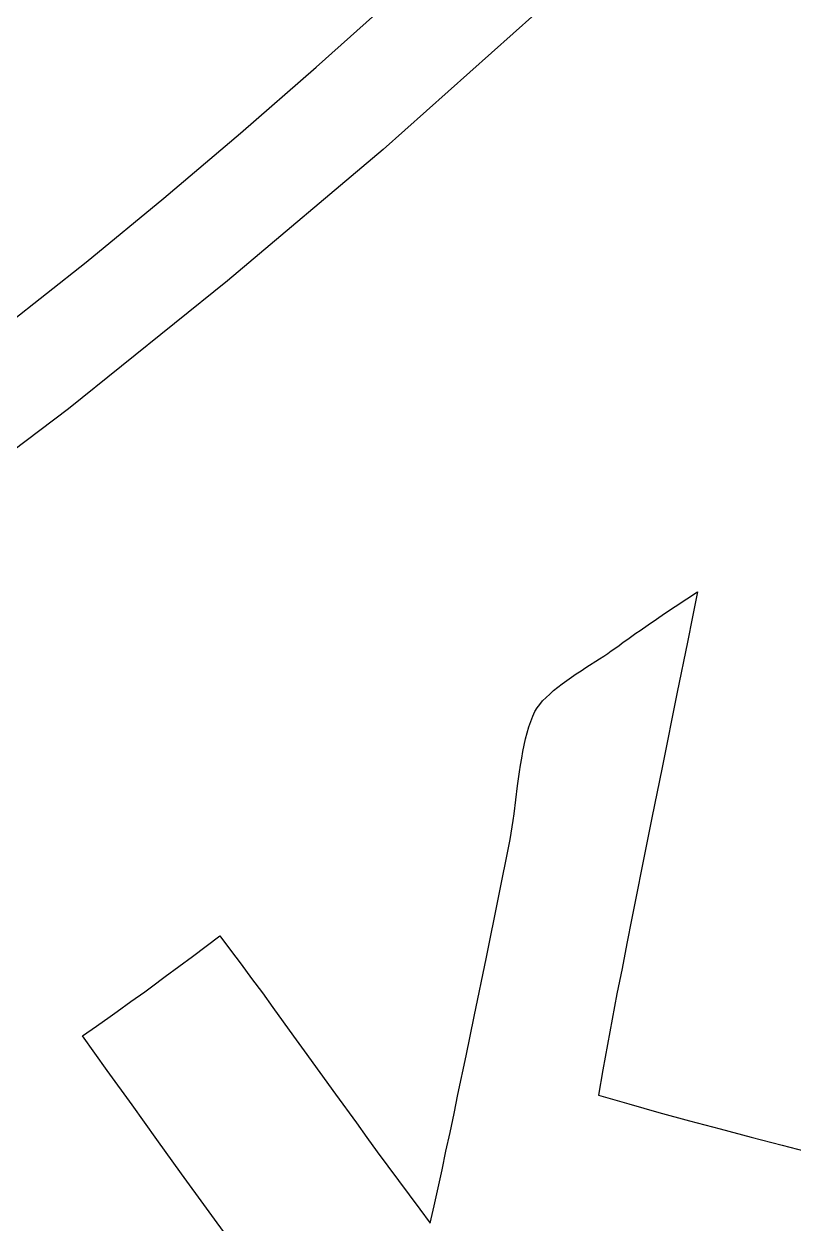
# Model space of a CAD drawing. Header units: metres. Extents: x -185 to 1201, y -340 to 309.
# Drawn here: x 894.12 to 896.561, y 48.63 to 52.434 of the extents above; entities that cross this region are included whole.
import ezdxf

# ---------------------------------------------------------------- set-up
doc = ezdxf.new("R2010")
doc.units = ezdxf.units.M

msp = doc.modelspace()

# ---------------------------------------------------------------- linework, layer by layer
for p, q in [((895.047, 52.2972), (895.284, 52.5103)), ((895.74, 52.465), (895.259, 52.0366)), ((894.807, 52.0876), (895.047, 52.2972)), ((894.564, 51.8817), (894.807, 52.0876)), ((895.259, 52.0366), (894.766, 51.6195)), ((894.317, 51.6794), (894.564, 51.8817)), ((894.066, 51.4807), (894.317, 51.6794)), ((894.766, 51.6195), (894.262, 51.2146)), ((894.262, 51.2146), (893.743, 50.8228)), ((896.151, 50.5648), (896.255, 50.6339)), ((896.255, 50.6339), (896.239, 50.5542)), ((896.125, 50.5474), (896.151, 50.5648)), ((896.073, 50.5117), (896.099, 50.5297)), ((896.099, 50.5297), (896.125, 50.5474)), ((896.239, 50.5542), (896.223, 50.4745)), ((896.034, 50.4836), (896.047, 50.4931)), ((896.047, 50.4931), (896.06, 50.5025)), ((896.06, 50.5025), (896.073, 50.5117)), ((895.982, 50.4464), (895.993, 50.4541)), ((895.993, 50.4541), (896.007, 50.4641)), ((896.007, 50.4641), (896.02, 50.474)), ((896.02, 50.474), (896.034, 50.4836)), ((896.223, 50.4745), (896.191, 50.3153)), ((895.901, 50.3935), (895.945, 50.4213)), ((895.945, 50.4213), (895.958, 50.43)), ((895.958, 50.43), (895.971, 50.4384)), ((895.971, 50.4384), (895.982, 50.4464)), ((895.856, 50.3634), (895.871, 50.3736)), ((895.871, 50.3736), (895.886, 50.3837)), ((895.886, 50.3837), (895.901, 50.3935)), ((895.812, 50.3317), (895.826, 50.3424)), ((895.826, 50.3424), (895.841, 50.353)), ((895.841, 50.353), (895.856, 50.3634)), ((895.764, 50.2879), (895.775, 50.2989)), ((895.775, 50.2989), (895.787, 50.3099)), ((895.787, 50.3099), (895.799, 50.3208)), ((895.799, 50.3208), (895.812, 50.3317)), ((896.191, 50.3153), (896.143, 50.0767)), ((895.74, 50.2546), (895.747, 50.2657)), ((895.747, 50.2657), (895.755, 50.2768)), ((895.755, 50.2768), (895.764, 50.2879)), ((895.721, 50.2057), (895.727, 50.2231)), ((895.727, 50.2231), (895.733, 50.2394)), ((895.733, 50.2394), (895.74, 50.2546)), ((895.71, 50.1681), (895.715, 50.1873)), ((895.715, 50.1873), (895.721, 50.2057)), ((895.702, 50.1275), (895.706, 50.1481)), ((895.706, 50.1481), (895.71, 50.1681)), ((895.694, 50.0847), (895.698, 50.1063)), ((895.698, 50.1063), (895.702, 50.1275)), ((895.691, 50.0628), (895.694, 50.0847)), ((896.143, 50.0767), (896.11, 49.9176)), ((895.685, 50.0184), (895.688, 50.0407)), ((895.688, 50.0407), (895.691, 50.0628)), ((895.674, 49.9304), (895.685, 50.0184)), ((895.671, 49.9092), (895.674, 49.9304)), ((896.11, 49.9176), (896.079, 49.7585)), ((895.665, 49.8683), (895.668, 49.8884)), ((895.668, 49.8884), (895.671, 49.9092)), ((895.586, 49.4753), (895.661, 49.849)), ((895.661, 49.849), (895.665, 49.8683)), ((896.079, 49.7585), (896.063, 49.6788)), ((896.063, 49.6788), (896.047, 49.599)), ((896.047, 49.599), (896.031, 49.5192)), ((894.698, 49.5108), (894.741, 49.5434)), ((894.741, 49.5434), (894.775, 49.4983)), ((894.655, 49.4783), (894.698, 49.5108)), ((894.775, 49.4983), (894.809, 49.453)), ((896.031, 49.5192), (896.016, 49.4393)), ((894.611, 49.446), (894.655, 49.4783)), ((895.547, 49.2873), (895.586, 49.4753)), ((894.568, 49.414), (894.611, 49.446)), ((894.809, 49.453), (894.842, 49.4076)), ((896.016, 49.4393), (896, 49.3592)), ((894.503, 49.3662), (894.525, 49.3821)), ((894.525, 49.3821), (894.568, 49.414)), ((894.842, 49.4076), (894.876, 49.3621)), ((894.459, 49.3347), (894.503, 49.3662)), ((894.876, 49.3621), (894.909, 49.3165)), ((896, 49.3592), (895.985, 49.2791)), ((894.416, 49.3033), (894.459, 49.3347)), ((894.909, 49.3165), (894.942, 49.2708)), ((894.35, 49.2567), (894.394, 49.2877)), ((894.394, 49.2877), (894.416, 49.3033)), ((894.942, 49.2708), (894.975, 49.225)), ((895.522, 49.163), (895.547, 49.2873)), ((895.985, 49.2791), (895.97, 49.1988)), ((894.306, 49.2258), (894.35, 49.2567)), ((894.384, 49.1165), (894.306, 49.2258)), ((894.975, 49.225), (895.009, 49.1792)), ((895.97, 49.1988), (895.955, 49.1183)), ((895.009, 49.1792), (895.108, 49.0416)), ((895.496, 49.0402), (895.522, 49.163)), ((894.463, 49.0072), (894.384, 49.1165)), ((895.955, 49.1183), (895.941, 49.0377)), ((895.108, 49.0416), (895.174, 48.95)), ((895.484, 48.9796), (895.496, 49.0402)), ((894.542, 48.8981), (894.463, 49.0072)), ((895.941, 49.0377), (896.037, 49.0105)), ((896.037, 49.0105), (896.133, 48.9837)), ((895.471, 48.9197), (895.484, 48.9796)), ((896.133, 48.9837), (896.23, 48.9572)), ((895.174, 48.95), (895.207, 48.9042)), ((896.23, 48.9572), (896.327, 48.931)), ((896.327, 48.931), (896.425, 48.905)), ((894.62, 48.789), (894.542, 48.8981)), ((895.207, 48.9042), (895.24, 48.8586)), ((895.458, 48.8604), (895.471, 48.9197)), ((896.425, 48.905), (896.523, 48.8793)), ((895.24, 48.8586), (895.274, 48.813)), ((895.446, 48.8019), (895.458, 48.8604)), ((896.523, 48.8793), (896.621, 48.8538)), ((895.274, 48.813), (895.307, 48.7676)), ((894.699, 48.68), (894.62, 48.789)), ((895.433, 48.7443), (895.446, 48.8019)), ((895.307, 48.7676), (895.341, 48.7222)), ((895.421, 48.6877), (895.433, 48.7443)), ((895.341, 48.7222), (895.375, 48.6771)), ((894.778, 48.571), (894.699, 48.68)), ((895.375, 48.6771), (895.408, 48.632)), ((895.408, 48.632), (895.421, 48.6877))]:
    msp.add_line(p, q)

doc.saveas('drawing.dxf')
